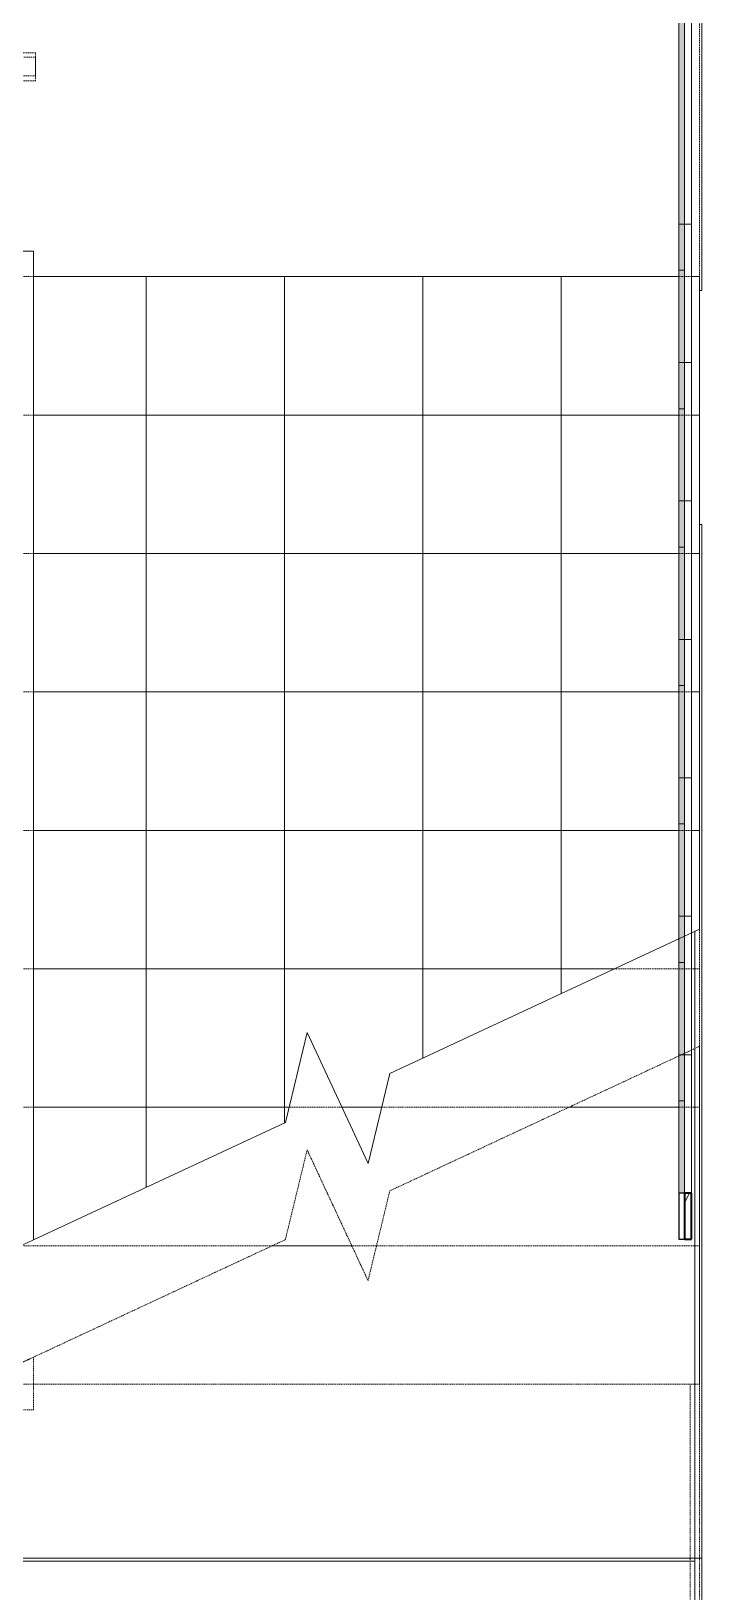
# Model space of a CAD drawing. Header units: millimetres. Extents: x -4948 to 42228, y -4856 to 69378.
# Drawn here: x 1279 to 2734, y 35792 to 39174 of the extents above; entities that cross this region are included whole.
import ezdxf

# ---------------------------------------------------------------- set-up
doc = ezdxf.new("R2010")
doc.units = ezdxf.units.MM
doc.linetypes.add('Штрих 2_4 х 1_5 мм', pattern=[3.9, 2.4, -1.5])
for name, color, linetype, lineweight in [('_Сверху_ - Верхние поручни', 7, 'Continuous', 9), ('_Сверху_ - Линия разреза ограждения', 7, 'Continuous', 9), ('A-CLNG', 13, 'Continuous', 13), ('A-FLOR', 192, 'Continuous', 13), ('A-WALL-PATT', 111, 'Continuous', 13), ('I-WALL', 2, 'Continuous', 13), ('S-STRS', 31, 'Continuous', 9), ('S-STRS-MBND', 31, 'Continuous', 9), ('Верхние поручни', 7, 'Continuous', 9)]:
    doc.layers.add(name, color=color, linetype=linetype, lineweight=lineweight)

# ---------------------------------------------------------------- blocks, each defined once
blk = doc.blocks.new('27ELB-RD-AR-0000-BIM_rvt-1-1 этаж отм_ _0_000 лотки')
at = {"layer": 'A-WALL-PATT', "lineweight": 5}
for points in [[(2696.3, 38756), (2696.3, 44377.1), (2684.3, 44377.1), (2684.3, 38756)], [(2684.3, 38456), (2696.3, 38456), (2696.3, 38756), (2684.3, 38756)], [(2696.3, 38156), (2696.3, 38456), (2684.3, 38456), (2684.3, 38156)], [(2696.3, 37856), (2696.3, 38156), (2684.3, 38156), (2684.3, 37856)], [(2696.3, 37556), (2696.3, 37856), (2684.3, 37856), (2684.3, 37556)], [(2696.3, 37256), (2696.3, 37556), (2684.3, 37556), (2684.3, 37256)], [(2696.3, 36956), (2696.3, 37256), (2684.3, 37256), (2684.3, 36956)], [(2684.3, 36656), (2696.3, 36656), (2696.3, 36956), (2684.3, 36956), (2684.3, 36692.4)]]:
    blk.add_hatch(color=252, dxfattribs=at).paths.add_polyline_path(points, flags=0)
at = {"layer": 'A-WALL-PATT', "lineweight": 9}
for points in [[(2684.3, 38656), (2696.3, 38656), (2696.3, 38756), (2684.3, 38756)], [(2684.3, 38356), (2696.3, 38356), (2696.3, 38456), (2684.3, 38456)], [(2684.3, 38056), (2696.3, 38056), (2696.3, 38156), (2684.3, 38156)], [(2684.3, 37756), (2696.3, 37756), (2696.3, 37856), (2684.3, 37856), (2684.3, 37775.5)], [(2684.3, 37456), (2696.3, 37456), (2696.3, 37556), (2684.3, 37556)], [(2684.3, 37156), (2696.3, 37156), (2696.3, 37256), (2684.3, 37256)], [(2684.3, 36856), (2696.3, 36856), (2696.3, 36956), (2684.3, 36956)]]:
    blk.add_hatch(color=252, dxfattribs=at).paths.add_polyline_path(points, flags=0)
at = {"layer": '_Сверху_ - Верхние поручни', "color": 252, "linetype": 'Штрих 2_4 х 1_5 мм'}
for p, q in [((843.5, 39127.5), (1288.9, 39127.5)), ((1288.9, 39127.5), (1288.9, 39066.2)), ((904.8, 39066.2), (1288.9, 39066.2)), ((1222.9, 36272), (1284.3, 36300.6)), ((1284.3, 36300.6), (1284.3, 36186.7)), ((1284.3, 36186.7), (1128.2, 36186.7))]:
    blk.add_line(p, q, dxfattribs=at)
at = {"layer": '_Сверху_ - Линия разреза ограждения', "color": 252, "linetype": 'Штрих 2_4 х 1_5 мм'}
for p, q in [((853.5, 39117.5), (1288.9, 39117.5)), ((853.5, 39117.5), (1288.9, 39117.5)), ((853.5, 39117.5), (1288.9, 39117.5)), ((853.5, 39117.5), (1288.9, 39117.5)), ((1288.9, 39117.5), (1288.9, 39077.5)), ((1288.9, 39117.5), (1288.9, 39077.5)), ((1288.9, 39117.5), (1288.9, 39077.5)), ((1288.9, 39117.5), (1288.9, 39077.5)), ((893.5, 39077.5), (1288.9, 39077.5)), ((893.5, 39077.5), (1288.9, 39077.5)), ((893.5, 39077.5), (1288.9, 39077.5)), ((893.5, 39077.5), (1288.9, 39077.5))]:
    blk.add_line(p, q, dxfattribs=at)
at = {"layer": 'A-CLNG', "color": 252, "lineweight": 9}
for p, q in [((1163.9, 35858.5), (2718.9, 35858.5)), ((2718.9, 35864.8), (1178.9, 35864.8)), ((2718.9, 35859), (2718.9, 35864.8)), ((2718.9, 34207.1), (2718.9, 35858.5))]:
    blk.add_line(p, q, dxfattribs=at)
at = {"layer": 'A-FLOR', "color": 252, "lineweight": 9}
for p, q in [((2733.9, 38612.1), (2733.9, 41992.1)), ((2728.9, 38612.1), (2733.9, 38612.1))]:
    blk.add_line(p, q, dxfattribs=at)
at = {"layer": 'A-WALL-PATT', "color": 252, "lineweight": 9}
for p, q in [((2684.3, 44377.1), (2684.3, 38756)), ((2696.3, 38756), (2696.3, 44377.1)), ((2684.3, 38756), (2696.3, 38756)), ((2684.3, 38756), (2684.3, 38456)), ((2684.3, 38756), (2684.3, 38656)), ((2696.3, 38756), (2684.3, 38756)), ((2696.3, 38456), (2696.3, 38756)), ((2696.3, 38656), (2696.3, 38756)), ((2684.3, 38656), (2696.3, 38656)), ((2684.3, 38456), (2696.3, 38456)), ((2684.3, 38456), (2684.3, 38156)), ((2684.3, 38456), (2684.3, 38356)), ((2696.3, 38456), (2684.3, 38456)), ((2696.3, 38156), (2696.3, 38456)), ((2696.3, 38356), (2696.3, 38456)), ((2684.3, 38356), (2696.3, 38356)), ((2684.3, 38156), (2696.3, 38156)), ((2684.3, 38156), (2684.3, 37856)), ((2684.3, 38156), (2684.3, 38056)), ((2696.3, 38156), (2684.3, 38156)), ((2696.3, 37856), (2696.3, 38156)), ((2696.3, 38056), (2696.3, 38156)), ((2684.3, 38056), (2696.3, 38056)), ((2684.3, 37856), (2696.3, 37856)), ((2684.3, 37856), (2684.3, 37556)), ((2684.3, 37856), (2684.3, 37756)), ((2696.3, 37856), (2684.3, 37856)), ((2696.3, 37556), (2696.3, 37856)), ((2696.3, 37756), (2696.3, 37856)), ((2684.3, 37756), (2696.3, 37756)), ((2684.3, 37556), (2696.3, 37556)), ((2684.3, 37556), (2684.3, 37256)), ((2684.3, 37556), (2684.3, 37456)), ((2696.3, 37556), (2684.3, 37556)), ((2696.3, 37256), (2696.3, 37556)), ((2696.3, 37456), (2696.3, 37556)), ((2684.3, 37456), (2696.3, 37456)), ((2684.3, 37256), (2696.3, 37256)), ((2684.3, 37256), (2684.3, 36956)), ((2684.3, 37256), (2684.3, 37156)), ((2696.3, 37256), (2684.3, 37256)), ((2696.3, 36956), (2696.3, 37256)), ((2696.3, 37156), (2696.3, 37256)), ((2684.3, 37156), (2696.3, 37156)), ((2684.3, 36956), (2696.3, 36956)), ((2684.3, 36956), (2684.3, 36656)), ((2684.3, 36956), (2684.3, 36856)), ((2696.3, 36956), (2684.3, 36956)), ((2696.3, 36656), (2696.3, 36956)), ((2696.3, 36856), (2696.3, 36956)), ((2684.3, 36856), (2696.3, 36856))]:
    blk.add_line(p, q, dxfattribs=at)
at = {"layer": 'A-WALL-PATT', "color": 252, "lineweight": 25}
for p, q in [((2684.3, 36656), (2684.3, 36556)), ((2696.3, 36656), (2684.3, 36656)), ((2696.3, 36556), (2696.3, 36656)), ((2684.3, 36556), (2696.3, 36556))]:
    blk.add_line(p, q, dxfattribs=at)
at = {"layer": 'A-WALL-PATT', "color": 252, "linetype": 'Continuous', "lineweight": 9}
blk.add_line((2696.3, 36634.7), (2707, 36656), dxfattribs=at)
at = {"layer": 'I-WALL', "color": 252, "lineweight": 9}
for p, q in [((2696.3, 38756), (2696.3, 41977.1)), ((2711.3, 41977.1), (2711.3, 38756)), ((2696.3, 38456), (2696.3, 38756)), ((2711.3, 38756), (2696.3, 38756)), ((2711.3, 38756), (2711.3, 38456)), ((2696.3, 38156), (2696.3, 38456)), ((2711.3, 38456), (2696.3, 38456)), ((2711.3, 38456), (2711.3, 38156)), ((2696.3, 37856), (2696.3, 38156)), ((2711.3, 38156), (2696.3, 38156)), ((2711.3, 38156), (2711.3, 37856)), ((2728.9, 38104.8), (2733.9, 38104.8)), ((2733.9, 38104.8), (2733.9, 35864.8)), ((2696.3, 37556), (2696.3, 37856)), ((2711.3, 37856), (2696.3, 37856)), ((2711.3, 37856), (2711.3, 37556)), ((2696.3, 37256), (2696.3, 37556)), ((2711.3, 37556), (2696.3, 37556)), ((2711.3, 37556), (2711.3, 37256)), ((2696.3, 36956), (2696.3, 37256)), ((2711.3, 37256), (2696.3, 37256)), ((2711.3, 37256), (2711.3, 36956)), ((2718.9, 35864.8), (2718.9, 37223.5)), ((2696.3, 36656), (2696.3, 36956)), ((2711.3, 36956), (2696.3, 36956)), ((2711.3, 36956), (2711.3, 36656)), ((2718.9, 35859), (2718.9, 35864.8)), ((2733.9, 35864.8), (2718.9, 35864.8)), ((2718.9, 34207.1), (2718.9, 35858.5)), ((2733.9, 35864.8), (2733.9, 34192.1))]:
    blk.add_line(p, q, dxfattribs=at)
at = {"layer": 'I-WALL', "color": 252, "lineweight": 35}
for p, q in [((2696.3, 36656), (2696.3, 36556)), ((2711.3, 36656), (2696.3, 36656)), ((2711.3, 36556), (2711.3, 36656)), ((2696.3, 36556), (2711.3, 36556))]:
    blk.add_line(p, q, dxfattribs=at)
at = {"layer": 'S-STRS', "color": 252}
for p, q in [((2684.3, 38642.1), (1284.3, 38642.1)), ((2728.9, 38642.1), (2711.3, 38642.1)), ((2728.9, 38642.1), (2728.9, 38342.1)), ((2684.3, 38342.1), (1284.3, 38342.1)), ((2728.9, 38342.1), (2711.3, 38342.1)), ((2728.9, 38342.1), (2728.9, 38042.1)), ((2684.3, 38042.1), (1284.3, 38042.1)), ((2728.9, 38042.1), (2711.3, 38042.1)), ((2728.9, 38042.1), (2728.9, 37742.1)), ((2684.3, 37742.1), (1284.3, 37742.1)), ((2728.9, 37742.1), (2711.3, 37742.1)), ((2728.9, 37742.1), (2728.9, 37442.1)), ((2684.3, 37442.1), (1284.3, 37442.1)), ((2728.9, 37442.1), (2711.3, 37442.1)), ((2728.9, 37442.1), (2728.9, 37228.2)), ((2544.2, 37142.1), (1284.3, 37142.1)), ((1838.5, 36842.1), (1284.3, 36842.1)), ((2039.4, 36842.1), (1953.2, 36842.1))]:
    blk.add_line(p, q, dxfattribs=at)
at = {"layer": 'S-STRS', "color": 252, "linetype": 'Штрих 2_4 х 1_5 мм'}
for p, q in [((2684.3, 38642.1), (1284.3, 38642.1)), ((2728.9, 38642.1), (2711.3, 38642.1)), ((2684.3, 38342.1), (1284.3, 38342.1)), ((2728.9, 38342.1), (2711.3, 38342.1)), ((2684.3, 38042.1), (1284.3, 38042.1)), ((2728.9, 38042.1), (2711.3, 38042.1)), ((2684.3, 37742.1), (1284.3, 37742.1)), ((2728.9, 37742.1), (2711.3, 37742.1)), ((2684.3, 37442.1), (1284.3, 37442.1)), ((2728.9, 37442.1), (2711.3, 37442.1)), ((2544.2, 37142.1), (1284.3, 37142.1)), ((1838.5, 36842.1), (1284.3, 36842.1)), ((2039.4, 36842.1), (1953.2, 36842.1))]:
    blk.add_line(p, q, dxfattribs=at)
at = {"layer": 'S-STRS', "color": 252, "linetype": 'Continuous'}
for p, q in [((1528.9, 38342.1), (1528.9, 38642.1)), ((1828.9, 38342.1), (1828.9, 38642.1)), ((2128.9, 38342.1), (2128.9, 38642.1)), ((2428.9, 38342.1), (2428.9, 38642.1)), ((1284.3, 38342.1), (2684.3, 38342.1)), ((1528.9, 38042.1), (1528.9, 38342.1)), ((1828.9, 38042.1), (1828.9, 38342.1)), ((2128.9, 38042.1), (2128.9, 38342.1)), ((2428.9, 38042.1), (2428.9, 38342.1)), ((2711.3, 38342.1), (2728.9, 38342.1)), ((1284.3, 38042.1), (2684.3, 38042.1)), ((1528.9, 37742.1), (1528.9, 38042.1)), ((1828.9, 37742.1), (1828.9, 38042.1)), ((2128.9, 37742.1), (2128.9, 38042.1)), ((2428.9, 37742.1), (2428.9, 38042.1)), ((2711.3, 38042.1), (2728.9, 38042.1)), ((1284.3, 37742.1), (2684.3, 37742.1)), ((1528.9, 37442.1), (1528.9, 37742.1)), ((1828.9, 37442.1), (1828.9, 37742.1)), ((2128.9, 37442.1), (2128.9, 37742.1)), ((2428.9, 37442.1), (2428.9, 37742.1)), ((2711.3, 37742.1), (2728.9, 37742.1)), ((1284.3, 37442.1), (2684.3, 37442.1)), ((1528.9, 37142.1), (1528.9, 37442.1)), ((1828.9, 37142.1), (1828.9, 37442.1)), ((2128.9, 37142.1), (2128.9, 37442.1)), ((2428.9, 37142.1), (2428.9, 37442.1)), ((2711.3, 37442.1), (2728.9, 37442.1)), ((1284.3, 37142.1), (2544.2, 37142.1)), ((1528.9, 36842.1), (1528.9, 37142.1)), ((1828.9, 36842.1), (1828.9, 37142.1)), ((2128.9, 36948.4), (2128.9, 37142.1)), ((2428.9, 37088.3), (2428.9, 37142.1)), ((1284.3, 36842.1), (1838.5, 36842.1)), ((1528.9, 36668.6), (1528.9, 36842.1)), ((1828.9, 36808.5), (1828.9, 36842.1)), ((1953.2, 36842.1), (2039.4, 36842.1))]:
    blk.add_line(p, q, dxfattribs=at)
at = {"layer": 'S-STRS-MBND', "color": 252, "linetype": 'Штрих 2_4 х 1_5 мм'}
for p, q in [((2728.9, 38642.1), (2728.9, 41992.1)), ((2728.9, 38642.1), (1158.9, 38642.1)), ((2728.9, 38642.1), (1158.9, 38642.1)), ((2728.9, 38642.1), (2728.9, 36242.1)), ((2728.9, 38342.1), (1158.9, 38342.1)), ((2728.9, 38342.1), (1158.9, 38342.1)), ((2728.9, 38042.1), (1158.9, 38042.1)), ((2728.9, 38042.1), (1158.9, 38042.1)), ((2728.9, 37742.1), (1158.9, 37742.1)), ((2728.9, 37742.1), (1158.9, 37742.1)), ((2728.9, 37442.1), (1158.9, 37442.1)), ((2728.9, 37442.1), (1158.9, 37442.1)), ((2728.9, 37142.1), (1158.9, 37142.1)), ((2728.9, 37142.1), (1158.9, 37142.1)), ((2057.1, 36661), (2728.9, 36974.2)), ((2728.9, 36974.2), (2728.9, 36242.1)), ((2728.9, 36842.1), (1158.9, 36842.1)), ((2728.9, 36842.1), (1158.9, 36842.1)), ((2684.3, 36842.1), (2445.6, 36842.1)), ((2684.3, 36842.1), (2445.6, 36842.1)), ((2728.9, 36842.1), (2711.3, 36842.1)), ((2728.9, 36842.1), (2711.3, 36842.1)), ((1830.6, 36555.3), (1877.8, 36749.8)), ((1877.8, 36749.8), (2009.9, 36466.5)), ((2009.9, 36466.5), (2057.1, 36661)), ((1158.9, 36242.1), (1830.6, 36555.3)), ((2728.9, 36542.1), (1158.9, 36542.1)), ((2728.9, 36542.1), (1158.9, 36542.1)), ((1974.7, 36542.1), (1802.2, 36542.1)), ((1974.7, 36542.1), (1802.2, 36542.1)), ((2728.9, 36542.1), (2028.3, 36542.1)), ((2728.9, 36542.1), (2028.3, 36542.1)), ((2728.9, 36242.1), (1158.9, 36242.1)), ((2728.9, 36242.1), (1158.9, 36242.1)), ((2728.9, 36242.1), (1158.9, 36242.1)), ((2728.9, 36242.1), (1158.9, 36242.1)), ((2708.9, 34192.1), (2708.9, 36242.1)), ((2728.9, 34192.1), (2728.9, 36242.1))]:
    blk.add_line(p, q, dxfattribs=at)
at = {"layer": 'S-STRS-MBND', "color": 252}
for p, q in [((2057.1, 36915), (2728.9, 37228.2)), ((1830.6, 36809.3), (1877.8, 37003.8)), ((1877.8, 37003.8), (2009.9, 36720.5)), ((2009.9, 36720.5), (2057.1, 36915)), ((1284.3, 36554.6), (1830.6, 36809.3))]:
    blk.add_line(p, q, dxfattribs=at)
at = {"layer": 'Верхние поручни', "color": 252}
for p, q in [((1284.3, 38697.5), (1222.9, 38697.5)), ((1284.3, 38697.5), (1284.3, 36554.6)), ((1222.9, 36526), (1284.3, 36554.6))]:
    blk.add_line(p, q, dxfattribs=at)

msp = doc.modelspace()

# ---------------------------------------------------------------- block references
at = {"lineweight": 5}
msp.add_blockref('27ELB-RD-AR-0000-BIM_rvt-1-1 этаж отм_ _0_000 лотки', (0, 0), dxfattribs=at)

doc.saveas('drawing.dxf')
